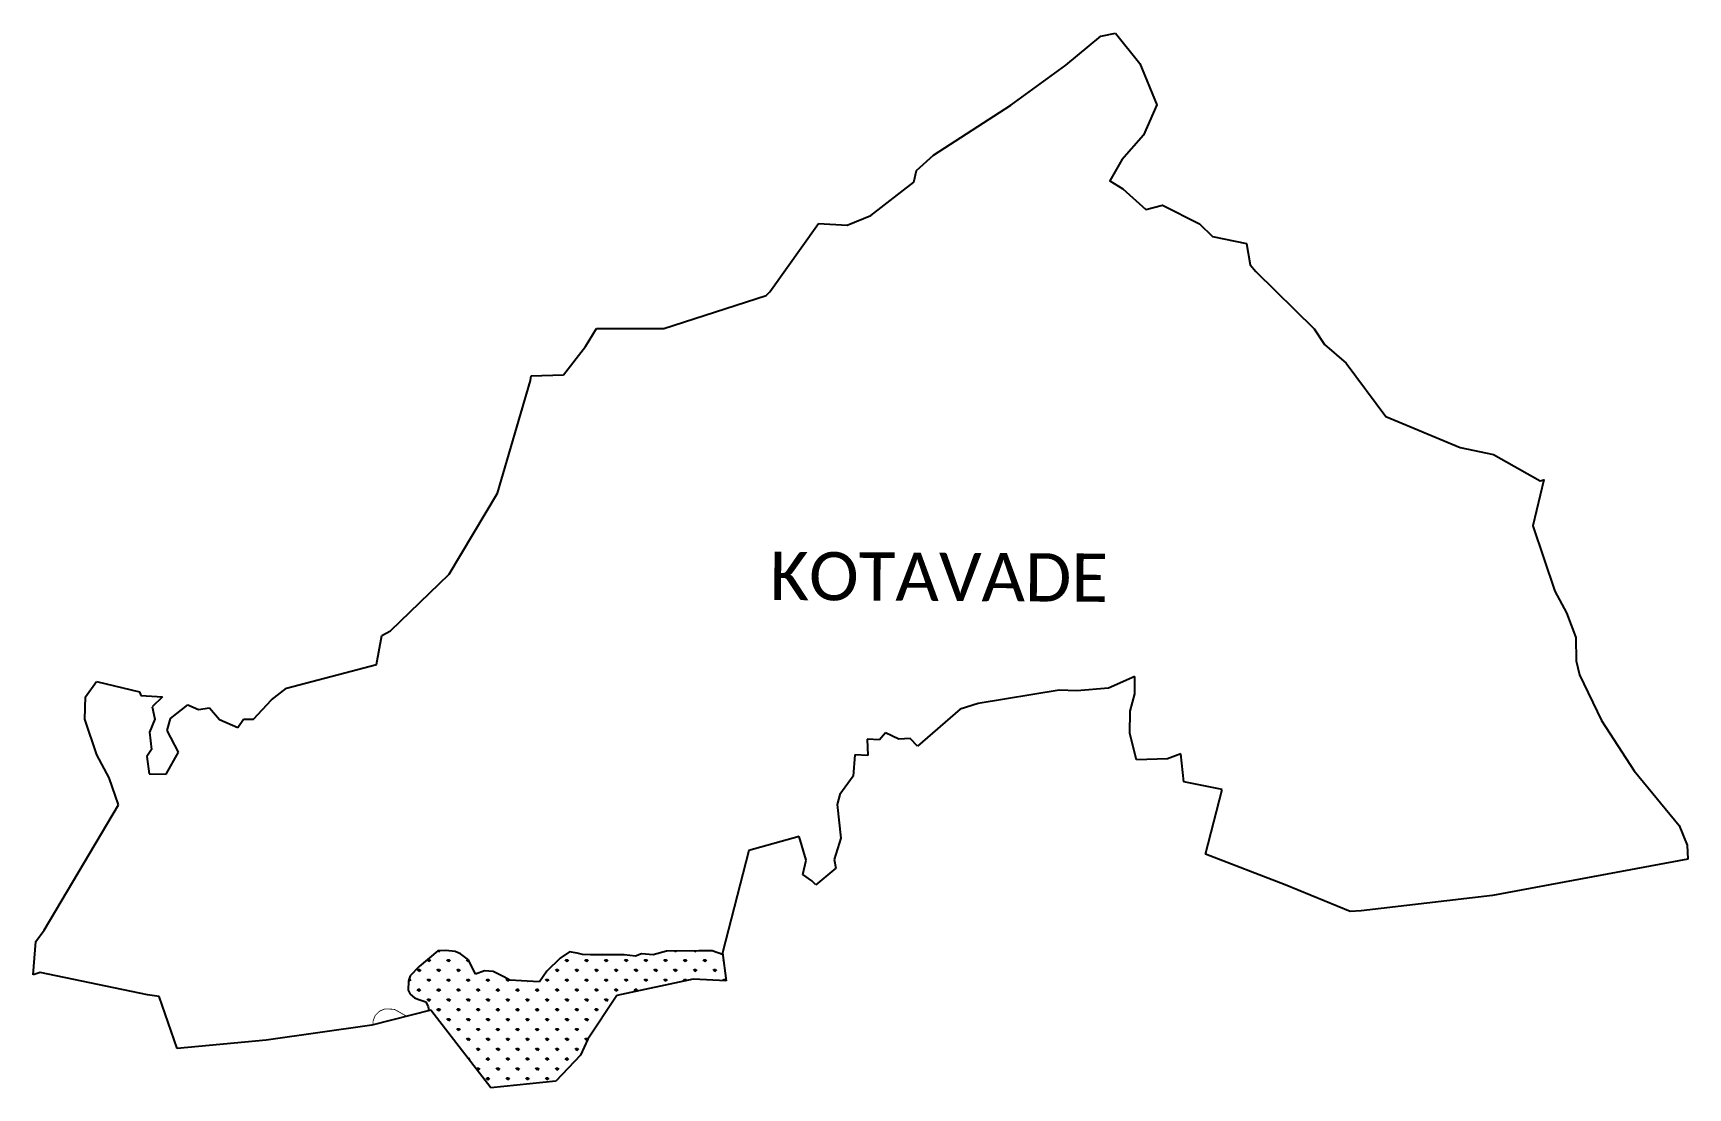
# Model space of a CAD drawing. Header units: metres. Extents: x 317393 to 323421, y 1888698 to 1892541.
import ezdxf

# ---------------------------------------------------------------- set-up
doc = ezdxf.new("R2010")
doc.units = ezdxf.units.M
for name, color, linetype in [('MANGROOVES', 112, 'Continuous'), ('village', 3, 'Continuous'), ('VILLAGE NAME', 250, 'Continuous')]:
    doc.layers.add(name, color=color, linetype=linetype)
doc.styles.get("Standard").update_dxf_attribs({"font": 'simplex.shx'})

msp = doc.modelspace()

# ---------------------------------------------------------------- linework, layer by layer
at = {"color": 3, "flags": 128}
msp.add_lwpolyline([(321281.8, 1892530.1), (321335.4, 1892540.8)], dxfattribs=at)
at = {"layer": 'MANGROOVES'}
for p, q in [((318866.9, 1889197.2), (318799.3, 1889140.2)), ((318896.6, 1889199.3), (318866.9, 1889197.2)), ((318929.9, 1889195.7), (318896.6, 1889199.3)), ((318949.3, 1889187), (318929.9, 1889195.7)), ((318979.4, 1889164.6), (318949.3, 1889187)), ((319004.1, 1889112.6), (318979.4, 1889164.6)), ((319313.4, 1889170.9), (319264.1, 1889123.5)), ((319346.3, 1889194.2), (319313.4, 1889170.9)), ((319374.7, 1889189.8), (319346.3, 1889194.2)), ((319394.1, 1889184.9), (319374.7, 1889189.8)), ((319424, 1889183.7), (319394.1, 1889184.9)), ((319546.5, 1889183.1), (319424, 1889183.7)), ((319587.2, 1889178.5), (319546.5, 1889183.1)), ((319609.6, 1889187.3), (319587.2, 1889178.5)), ((319651.3, 1889183.6), (319609.6, 1889187.3)), ((319700.7, 1889196.3), (319651.3, 1889183.6)), ((319817.9, 1889197.8), (319700.7, 1889196.3)), ((319867.1, 1889197.8), (319817.9, 1889197.8)), ((319904.5, 1889185), (319867.1, 1889197.8)), ((318767.1, 1889106.7), (318760.3, 1889087.7)), ((318799.3, 1889140.2), (318767.1, 1889106.7)), ((319037.3, 1889124.5), (319004.1, 1889112.6)), ((319069.1, 1889122.8), (319037.3, 1889124.5)), ((319107.8, 1889102.6), (319069.1, 1889122.8)), ((319130, 1889090.6), (319107.8, 1889102.6)), ((319264.1, 1889123.5), (319237.7, 1889084.4)), ((318760.3, 1889087.7), (318759.5, 1889053.9)), ((318759.5, 1889053.9), (318767, 1889040.5)), ((319215, 1889086), (319130, 1889090.6)), ((319237.7, 1889084.4), (319215, 1889086)), ((318767, 1889040.5), (318782.6, 1889027)), ((318782.6, 1889027), (318797.8, 1889020.7)), ((318797.8, 1889020.7), (318823, 1889011.9)), ((318823, 1889011.9), (318832.3, 1888993.5)), ((318832.3, 1888993.5), (318834, 1888980.3))]:
    msp.add_line(p, q, dxfattribs=at)
at = {"layer": 'MANGROOVES', "linetype": 'Continuous'}
for p, q in [((318835, 1889158.5), (318828.6, 1889164.9)), ((318835, 1889158.5), (318835, 1889168)), ((318835, 1889158.5), (318841.7, 1889165.3)), ((318870.9, 1889194.4), (318868.1, 1889197.3)), ((318870.9, 1889194.4), (318874.2, 1889197.7)), ((318870.9, 1889194.4), (318870.9, 1889197.5)), ((318906.9, 1889158.5), (318900.1, 1889165.3)), ((318906.9, 1889158.5), (318906.9, 1889168)), ((318906.9, 1889158.5), (318913.6, 1889165.3)), ((318978.7, 1889158.5), (318972, 1889165.3)), ((318978.7, 1889158.5), (318978.7, 1889165.1)), ((319337.9, 1889158.5), (319331.2, 1889165.3)), ((319337.9, 1889158.5), (319337.9, 1889168)), ((319337.9, 1889158.5), (319344.6, 1889165.3)), ((319409.7, 1889158.5), (319403, 1889165.3)), ((319409.7, 1889158.5), (319409.7, 1889168)), ((319409.7, 1889158.5), (319416.5, 1889165.3)), ((319481.6, 1889158.5), (319474.9, 1889165.3)), ((319481.6, 1889158.5), (319481.6, 1889168)), ((319481.6, 1889158.5), (319488.3, 1889165.3)), ((319553.4, 1889158.5), (319546.7, 1889165.3)), ((319553.4, 1889158.5), (319553.4, 1889168)), ((319553.4, 1889158.5), (319560.2, 1889165.3)), ((319625.3, 1889158.5), (319618.5, 1889165.3)), ((319625.3, 1889158.5), (319625.3, 1889168)), ((319625.3, 1889158.5), (319632, 1889165.3)), ((319697.1, 1889158.5), (319690.4, 1889165.3)), ((319697.1, 1889158.5), (319697.1, 1889168)), ((319697.1, 1889158.5), (319703.9, 1889165.3)), ((319733, 1889194.4), (319730.8, 1889196.7)), ((319733, 1889194.4), (319735.4, 1889196.8)), ((319733, 1889194.4), (319733, 1889196.7)), ((319769, 1889158.5), (319762.2, 1889165.3)), ((319769, 1889158.5), (319769, 1889168)), ((319769, 1889158.5), (319775.7, 1889165.3)), ((319804.9, 1889194.4), (319801.7, 1889197.6)), ((319804.9, 1889194.4), (319808.1, 1889197.7)), ((319804.9, 1889194.4), (319804.9, 1889197.6)), ((319840.8, 1889158.5), (319834.1, 1889165.3)), ((319840.8, 1889158.5), (319840.8, 1889168)), ((319840.8, 1889158.5), (319847.5, 1889165.3)), ((319876.7, 1889194.4), (319876.6, 1889194.5)), ((319876.7, 1889194.4), (319876.7, 1889194.5)), ((319876.7, 1889194.4), (319876.8, 1889194.5)), ((319907.4, 1889163.7), (319905.9, 1889165.3)), ((318799.1, 1889122.6), (318792.4, 1889129.3)), ((318799.1, 1889122.6), (318799.1, 1889132.1)), ((318799.1, 1889122.6), (318805.8, 1889129.3)), ((318870.9, 1889122.6), (318864.2, 1889129.3)), ((318870.9, 1889122.6), (318870.9, 1889132.1)), ((318870.9, 1889122.6), (318877.7, 1889129.3)), ((318942.8, 1889122.6), (318936, 1889129.3)), ((318942.8, 1889122.6), (318942.8, 1889132.1)), ((318942.8, 1889122.6), (318949.5, 1889129.3)), ((318978.7, 1889158.5), (318981.1, 1889160.9)), ((319302, 1889122.6), (319295.3, 1889129.3)), ((319302, 1889122.6), (319302, 1889132.1)), ((319302, 1889122.6), (319308.7, 1889129.3)), ((319373.8, 1889122.6), (319367.1, 1889129.3)), ((319373.8, 1889122.6), (319373.8, 1889132.1)), ((319373.8, 1889122.6), (319380.6, 1889129.3)), ((319445.7, 1889122.6), (319438.9, 1889129.3)), ((319445.7, 1889122.6), (319445.7, 1889132.1)), ((319445.7, 1889122.6), (319452.4, 1889129.3)), ((319517.5, 1889122.6), (319510.8, 1889129.3)), ((319517.5, 1889122.6), (319517.5, 1889132.1)), ((319517.5, 1889122.6), (319524.2, 1889129.3)), ((319589.4, 1889122.6), (319582.6, 1889129.3)), ((319589.4, 1889122.6), (319589.4, 1889132.1)), ((319589.4, 1889122.6), (319596.1, 1889129.3)), ((319661.2, 1889122.6), (319654.5, 1889129.3)), ((319661.2, 1889122.6), (319661.2, 1889132.1)), ((319661.2, 1889122.6), (319667.9, 1889129.3)), ((319733, 1889122.6), (319726.3, 1889129.3)), ((319733, 1889122.6), (319733, 1889132.1)), ((319733, 1889122.6), (319739.8, 1889129.3)), ((319804.9, 1889122.6), (319798.1, 1889129.3)), ((319804.9, 1889122.6), (319804.9, 1889132.1)), ((319804.9, 1889122.6), (319811.6, 1889129.3)), ((319876.7, 1889122.6), (319870, 1889129.3)), ((319876.7, 1889122.6), (319876.7, 1889132.1)), ((319876.7, 1889122.6), (319883.5, 1889129.3)), ((318763.2, 1889086.7), (318760.8, 1889089.1)), ((318763.2, 1889086.7), (318763.2, 1889095.7)), ((318763.2, 1889086.7), (318769.9, 1889093.4)), ((318799.1, 1889050.8), (318792.4, 1889057.5)), ((318799.1, 1889050.8), (318799.1, 1889060.3)), ((318799.1, 1889050.8), (318805.8, 1889057.5)), ((318835, 1889086.7), (318828.3, 1889093.4)), ((318835, 1889086.7), (318835, 1889096.2)), ((318835, 1889086.7), (318841.7, 1889093.4)), ((318870.9, 1889050.8), (318864.2, 1889057.5)), ((318870.9, 1889050.8), (318870.9, 1889060.3)), ((318870.9, 1889050.8), (318877.7, 1889057.5)), ((318906.9, 1889086.7), (318900.1, 1889093.4)), ((318906.9, 1889086.7), (318906.9, 1889096.2)), ((318906.9, 1889086.7), (318913.6, 1889093.4)), ((318942.8, 1889050.8), (318936, 1889057.5)), ((318942.8, 1889050.8), (318942.8, 1889060.3)), ((318942.8, 1889050.8), (318949.5, 1889057.5)), ((318978.7, 1889086.7), (318972, 1889093.4)), ((318978.7, 1889086.7), (318978.7, 1889096.2)), ((318978.7, 1889086.7), (318985.4, 1889093.4)), ((319014.6, 1889050.8), (319007.9, 1889057.5)), ((319014.6, 1889050.8), (319014.6, 1889060.3)), ((319014.6, 1889050.8), (319021.4, 1889057.5)), ((319050.5, 1889086.7), (319043.8, 1889093.4)), ((319050.5, 1889086.7), (319050.5, 1889096.2)), ((319050.5, 1889086.7), (319057.3, 1889093.4)), ((319086.5, 1889050.8), (319079.7, 1889057.5)), ((319086.5, 1889050.8), (319086.5, 1889060.3)), ((319086.5, 1889050.8), (319093.2, 1889057.5)), ((319122.4, 1889086.7), (319115.6, 1889093.4)), ((319122.4, 1889086.7), (319122.4, 1889094.7)), ((319122.4, 1889086.7), (319127.6, 1889091.9)), ((319158.3, 1889050.8), (319151.6, 1889057.5)), ((319158.3, 1889050.8), (319158.3, 1889060.3)), ((319158.3, 1889050.8), (319165, 1889057.5)), ((319194.2, 1889086.7), (319193.7, 1889087.2)), ((319194.2, 1889086.7), (319194.2, 1889087.1)), ((319194.2, 1889086.7), (319194.7, 1889087.1)), ((319230.1, 1889050.8), (319223.4, 1889057.5)), ((319230.1, 1889050.8), (319230.1, 1889060.3)), ((319230.1, 1889050.8), (319236.9, 1889057.5)), ((319266.1, 1889086.7), (319259.3, 1889093.4)), ((319266.1, 1889086.7), (319266.1, 1889096.2)), ((319266.1, 1889086.7), (319272.8, 1889093.4)), ((319302, 1889050.8), (319295.3, 1889057.5)), ((319302, 1889050.8), (319302, 1889060.3)), ((319302, 1889050.8), (319308.7, 1889057.5)), ((319337.9, 1889086.7), (319331.2, 1889093.4)), ((319337.9, 1889086.7), (319337.9, 1889096.2)), ((319337.9, 1889086.7), (319344.6, 1889093.4)), ((319373.8, 1889050.8), (319367.1, 1889057.5)), ((319373.8, 1889050.8), (319373.8, 1889060.3)), ((319373.8, 1889050.8), (319380.6, 1889057.5)), ((319409.7, 1889086.7), (319403, 1889093.4)), ((319409.7, 1889086.7), (319409.7, 1889096.2)), ((319409.7, 1889086.7), (319416.5, 1889093.4)), ((319445.7, 1889050.8), (319438.9, 1889057.5)), ((319445.7, 1889050.8), (319445.7, 1889060.3)), ((319445.7, 1889050.8), (319452.4, 1889057.5)), ((319481.6, 1889086.7), (319474.9, 1889093.4)), ((319481.6, 1889086.7), (319481.6, 1889096.2)), ((319481.6, 1889086.7), (319488.3, 1889093.4)), ((319517.5, 1889050.8), (319510.8, 1889057.5)), ((319517.5, 1889050.8), (319517.5, 1889060.3)), ((319517.5, 1889050.8), (319524.2, 1889057.5)), ((319553.4, 1889086.7), (319546.7, 1889093.4)), ((319553.4, 1889086.7), (319553.4, 1889096.2)), ((319553.4, 1889086.7), (319560.2, 1889093.4)), ((319589.4, 1889050.8), (319582.6, 1889057.5)), ((319589.4, 1889050.8), (319589.4, 1889060.3)), ((319589.4, 1889050.8), (319596.1, 1889057.5)), ((319625.3, 1889086.7), (319618.5, 1889093.4)), ((319625.3, 1889086.7), (319625.3, 1889096.2)), ((319625.3, 1889086.7), (319632, 1889093.4)), ((319697.1, 1889086.7), (319690.4, 1889093.4)), ((319697.1, 1889086.7), (319697.1, 1889096.2)), ((319697.1, 1889086.7), (319703.9, 1889093.4)), ((319767.7, 1889087.9), (319762.2, 1889093.4)), ((319769, 1889088.2), (319769, 1889096.2)), ((319770.9, 1889088.6), (319775.7, 1889093.4)), ((319835.1, 1889092.4), (319834.1, 1889093.4)), ((319840.8, 1889092.1), (319840.8, 1889096.2)), ((319845.9, 1889091.8), (319847.5, 1889093.4)), ((319910.8, 1889088.5), (319905.9, 1889093.4)), ((319912.6, 1889088.4), (319912.6, 1889096.2)), ((319914.3, 1889088.3), (319917.3, 1889091.4)), ((318835, 1889014.8), (318828.3, 1889021.6)), ((318835, 1889014.8), (318835, 1889024.4)), ((318835, 1889014.8), (318841.7, 1889021.6)), ((318870.9, 1888978.9), (318864.2, 1888985.6)), ((318870.9, 1888978.9), (318870.9, 1888988.4)), ((318870.9, 1888978.9), (318877.7, 1888985.6)), ((318906.9, 1889014.8), (318900.1, 1889021.6)), ((318906.9, 1889014.8), (318906.9, 1889024.4)), ((318906.9, 1889014.8), (318913.6, 1889021.6)), ((318942.8, 1888978.9), (318936, 1888985.6)), ((318942.8, 1888978.9), (318942.8, 1888988.4)), ((318942.8, 1888978.9), (318949.5, 1888985.6)), ((318978.7, 1889014.8), (318972, 1889021.6)), ((318978.7, 1889014.8), (318978.7, 1889024.4)), ((318978.7, 1889014.8), (318985.4, 1889021.6)), ((319014.6, 1888978.9), (319007.9, 1888985.6)), ((319014.6, 1888978.9), (319014.6, 1888988.4)), ((319014.6, 1888978.9), (319021.4, 1888985.6)), ((319050.5, 1889014.8), (319043.8, 1889021.6)), ((319050.5, 1889014.8), (319050.5, 1889024.4)), ((319050.5, 1889014.8), (319057.3, 1889021.6)), ((319086.5, 1888978.9), (319079.7, 1888985.6)), ((319086.5, 1888978.9), (319086.5, 1888988.4)), ((319086.5, 1888978.9), (319093.2, 1888985.6)), ((319122.4, 1889014.8), (319115.6, 1889021.6)), ((319122.4, 1889014.8), (319122.4, 1889024.4)), ((319122.4, 1889014.8), (319129.1, 1889021.6)), ((319158.3, 1888978.9), (319151.6, 1888985.6)), ((319158.3, 1888978.9), (319158.3, 1888988.4)), ((319158.3, 1888978.9), (319165, 1888985.6)), ((319194.2, 1889014.8), (319187.5, 1889021.6)), ((319194.2, 1889014.8), (319194.2, 1889024.4)), ((319194.2, 1889014.8), (319201, 1889021.6)), ((319230.1, 1888978.9), (319223.4, 1888985.6)), ((319230.1, 1888978.9), (319230.1, 1888988.4)), ((319230.1, 1888978.9), (319236.9, 1888985.6)), ((319266.1, 1889014.8), (319259.3, 1889021.6)), ((319266.1, 1889014.8), (319266.1, 1889024.4)), ((319266.1, 1889014.8), (319272.8, 1889021.6)), ((319302, 1888978.9), (319295.3, 1888985.6)), ((319302, 1888978.9), (319302, 1888988.4)), ((319302, 1888978.9), (319308.7, 1888985.6)), ((319337.9, 1889014.8), (319331.2, 1889021.6)), ((319337.9, 1889014.8), (319337.9, 1889024.4)), ((319337.9, 1889014.8), (319344.6, 1889021.6)), ((319373.8, 1888978.9), (319367.1, 1888985.6)), ((319373.8, 1888978.9), (319373.8, 1888988.4)), ((319373.8, 1888978.9), (319380.6, 1888985.6)), ((319409.7, 1889014.8), (319403, 1889021.6)), ((319409.7, 1889014.8), (319409.7, 1889024.4)), ((319409.7, 1889014.8), (319416.5, 1889021.6)), ((319445.7, 1888978.9), (319438.9, 1888985.6)), ((319445.7, 1888978.9), (319445.7, 1888988.4)), ((319445.7, 1888978.9), (319452.4, 1888985.6)), ((319481.6, 1889014.8), (319474.9, 1889021.6)), ((319481.6, 1889014.8), (319481.6, 1889024.4)), ((319481.6, 1889014.8), (319488.3, 1889021.6)), ((318906.9, 1888943), (318900.1, 1888949.7)), ((318906.9, 1888943), (318906.9, 1888952.5)), ((318906.9, 1888943), (318913.6, 1888949.7)), ((318978.7, 1888943), (318972, 1888949.7)), ((318978.7, 1888943), (318978.7, 1888952.5)), ((318978.7, 1888943), (318985.4, 1888949.7)), ((319050.5, 1888943), (319043.8, 1888949.7)), ((319050.5, 1888943), (319050.5, 1888952.5)), ((319050.5, 1888943), (319057.3, 1888949.7)), ((319122.4, 1888943), (319115.6, 1888949.7)), ((319122.4, 1888943), (319122.4, 1888952.5)), ((319122.4, 1888943), (319129.1, 1888949.7)), ((319194.2, 1888943), (319187.5, 1888949.7)), ((319194.2, 1888943), (319194.2, 1888952.5)), ((319194.2, 1888943), (319201, 1888949.7)), ((319266.1, 1888943), (319259.3, 1888949.7)), ((319266.1, 1888943), (319266.1, 1888952.5)), ((319266.1, 1888943), (319272.8, 1888949.7)), ((319337.9, 1888943), (319331.2, 1888949.7)), ((319337.9, 1888943), (319337.9, 1888952.5)), ((319337.9, 1888943), (319344.6, 1888949.7)), ((319409.7, 1888943), (319403, 1888949.7)), ((319409.7, 1888943), (319409.7, 1888952.5)), ((319409.7, 1888943), (319416.5, 1888949.7)), ((318942.8, 1888907.1), (318936, 1888913.8)), ((318942.8, 1888907.1), (318942.8, 1888916.6)), ((318942.8, 1888907.1), (318949.5, 1888913.8)), ((318978.7, 1888871.2), (318972, 1888877.9)), ((318978.7, 1888871.2), (318978.7, 1888880.7)), ((318978.7, 1888871.2), (318985.4, 1888877.9)), ((319014.6, 1888907.1), (319007.9, 1888913.8)), ((319014.6, 1888907.1), (319014.6, 1888916.6)), ((319014.6, 1888907.1), (319021.4, 1888913.8)), ((319050.5, 1888871.2), (319043.8, 1888877.9)), ((319050.5, 1888871.2), (319050.5, 1888880.7)), ((319050.5, 1888871.2), (319057.3, 1888877.9)), ((319086.5, 1888907.1), (319079.7, 1888913.8)), ((319086.5, 1888907.1), (319086.5, 1888916.6)), ((319086.5, 1888907.1), (319093.2, 1888913.8)), ((319122.4, 1888871.2), (319115.6, 1888877.9)), ((319122.4, 1888871.2), (319122.4, 1888880.7)), ((319122.4, 1888871.2), (319129.1, 1888877.9)), ((319158.3, 1888907.1), (319151.6, 1888913.8)), ((319158.3, 1888907.1), (319158.3, 1888916.6)), ((319158.3, 1888907.1), (319165, 1888913.8)), ((319194.2, 1888871.2), (319187.5, 1888877.9)), ((319194.2, 1888871.2), (319194.2, 1888880.7)), ((319194.2, 1888871.2), (319201, 1888877.9)), ((319230.1, 1888907.1), (319223.4, 1888913.8)), ((319230.1, 1888907.1), (319230.1, 1888916.6)), ((319230.1, 1888907.1), (319236.9, 1888913.8)), ((319266.1, 1888871.2), (319259.3, 1888877.9)), ((319266.1, 1888871.2), (319266.1, 1888880.7)), ((319266.1, 1888871.2), (319272.8, 1888877.9)), ((319302, 1888907.1), (319295.3, 1888913.8)), ((319302, 1888907.1), (319302, 1888916.6)), ((319302, 1888907.1), (319308.7, 1888913.8)), ((319337.9, 1888871.2), (319331.2, 1888877.9)), ((319337.9, 1888871.2), (319337.9, 1888880.7)), ((319337.9, 1888871.2), (319344.6, 1888877.9)), ((319373.8, 1888907.1), (319367.1, 1888913.8)), ((319373.8, 1888907.1), (319373.8, 1888916.6)), ((319373.8, 1888907.1), (319380.6, 1888913.8)), ((319409.7, 1888871.2), (319403, 1888877.9)), ((319409.7, 1888871.2), (319409.7, 1888880.7)), ((319409.7, 1888871.2), (319413.5, 1888874.9)), ((319439, 1888913.8), (319438.9, 1888913.8)), ((318978.7, 1888804.2), (318978.7, 1888808.8)), ((318980.8, 1888801.5), (318985.4, 1888806)), ((319014.6, 1888835.2), (319007.9, 1888842)), ((319014.6, 1888835.2), (319014.6, 1888844.8)), ((319014.6, 1888835.2), (319021.4, 1888842)), ((319050.5, 1888799.3), (319043.8, 1888806)), ((319050.5, 1888799.3), (319050.5, 1888808.8)), ((319050.5, 1888799.3), (319057.3, 1888806)), ((319086.5, 1888835.2), (319079.7, 1888842)), ((319086.5, 1888835.2), (319086.5, 1888844.8)), ((319086.5, 1888835.2), (319093.2, 1888842)), ((319122.4, 1888799.3), (319115.6, 1888806)), ((319122.4, 1888799.3), (319122.4, 1888808.8)), ((319122.4, 1888799.3), (319129.1, 1888806)), ((319158.3, 1888835.2), (319151.6, 1888842)), ((319158.3, 1888835.2), (319158.3, 1888844.8)), ((319158.3, 1888835.2), (319165, 1888842)), ((319194.2, 1888799.3), (319187.5, 1888806)), ((319194.2, 1888799.3), (319194.2, 1888808.8)), ((319194.2, 1888799.3), (319201, 1888806)), ((319230.1, 1888835.2), (319223.4, 1888842)), ((319230.1, 1888835.2), (319230.1, 1888844.8)), ((319230.1, 1888835.2), (319236.9, 1888842)), ((319266.1, 1888799.3), (319259.3, 1888806)), ((319266.1, 1888799.3), (319266.1, 1888808.8)), ((319266.1, 1888799.3), (319272.8, 1888806)), ((319302, 1888835.2), (319295.3, 1888842)), ((319302, 1888835.2), (319302, 1888844.8)), ((319302, 1888835.2), (319308.7, 1888842)), ((319337.9, 1888799.3), (319331.2, 1888806)), ((319337.9, 1888799.3), (319337.9, 1888808.8)), ((319337.9, 1888799.3), (319344.6, 1888806)), ((319373.8, 1888835.2), (319367.1, 1888842)), ((319373.8, 1888835.2), (319373.8, 1888844.8)), ((319373.8, 1888835.2), (319380.6, 1888842)), ((319014.6, 1888763.4), (319007.9, 1888770.1)), ((319014.6, 1888763.4), (319014.6, 1888772.9)), ((319014.6, 1888763.4), (319021.4, 1888770.1)), ((319086.5, 1888763.4), (319079.7, 1888770.1)), ((319086.5, 1888763.4), (319086.5, 1888772.9)), ((319086.5, 1888763.4), (319093.2, 1888770.1)), ((319158.3, 1888763.4), (319151.6, 1888770.1)), ((319158.3, 1888763.4), (319158.3, 1888772.9)), ((319158.3, 1888763.4), (319165, 1888770.1)), ((319230.1, 1888763.4), (319223.4, 1888770.1)), ((319230.1, 1888763.4), (319230.1, 1888772.9)), ((319230.1, 1888763.4), (319236.9, 1888770.1)), ((319302, 1888763.4), (319295.3, 1888770.1)), ((319302, 1888763.4), (319302, 1888772.9)), ((319302, 1888763.4), (319308.7, 1888770.1)), ((319050.5, 1888727.5), (319043.8, 1888734.2)), ((319050.5, 1888727.5), (319050.5, 1888737)), ((319050.5, 1888727.5), (319057.3, 1888734.2)), ((319122.4, 1888727.5), (319115.6, 1888734.2)), ((319122.4, 1888727.5), (319122.4, 1888737)), ((319122.4, 1888727.5), (319129.1, 1888734.2)), ((319194.2, 1888727.5), (319187.5, 1888734.2)), ((319194.2, 1888727.5), (319194.2, 1888737)), ((319194.2, 1888727.5), (319201, 1888734.2)), ((319266.1, 1888727.5), (319259.3, 1888734.2)), ((319266.1, 1888727.5), (319266.1, 1888737)), ((319266.1, 1888727.5), (319272.8, 1888734.2))]:
    msp.add_line(p, q, dxfattribs=at)
at = {"layer": 'MANGROOVES', "const_width": 3.02, "flags": 128}
msp.add_lwpolyline([(318753.1, 1888959.6), (318730.2, 1888972.9), (318709.6, 1888984.2), (318693.7, 1888985.6), (318672.9, 1888985.8), (318654.9, 1888977.9), (318638.6, 1888961.6), (318631, 1888940.8), (318631, 1888928.3)], dxfattribs=at)
at = {"layer": 'village', "color": 3}
for p, q in [((321154.4, 1892423.7), (321281.8, 1892530.1)), ((320954.1, 1892278.2), (321154.4, 1892423.7)), ((320672.4, 1892096.7), (320954.1, 1892278.2)), ((320611.5, 1892040.2), (320672.4, 1892096.7)), ((320444.6, 1891876.4), (320601.3, 1891997.7)), ((320601.3, 1891997.7), (320611.5, 1892040.2)), ((320357.8, 1891840.9), (320444.6, 1891876.4)), ((320076.8, 1891598.2), (320254.1, 1891847.2)), ((320254.1, 1891847.2), (320357.8, 1891840.9)), ((319690.4, 1891465.1), (320062.7, 1891585.5)), ((320062.7, 1891585.5), (320076.8, 1891598.2)), ((319405.1, 1891399.1), (319445.8, 1891464.4)), ((319445.8, 1891464.4), (319690.4, 1891465.1)), ((319325.1, 1891296.4), (319405.1, 1891399.1)), ((319084.9, 1890864.7), (319205.1, 1891275.4)), ((319205.1, 1891275.4), (319207.6, 1891292.9)), ((319207.6, 1891292.9), (319325.1, 1891296.4)), ((318908.4, 1890570), (319084.9, 1890864.7)), ((318695.1, 1890362.9), (318908.4, 1890570)), ((318643.7, 1890240.9), (318663.2, 1890346.9)), ((318663.2, 1890346.9), (318695.1, 1890362.9)), ((318316.4, 1890154.4), (318643.7, 1890240.9)), ((321406.3, 1890197), (321309.8, 1890154.7)), ((321406.3, 1890133.6), (321406.3, 1890197)), ((317583.7, 1890123.5), (317623.9, 1890178.7)), ((317623.9, 1890178.7), (317780.5, 1890141.7)), ((317780.5, 1890141.7), (317785.2, 1890127.4)), ((317785.2, 1890127.4), (317864.6, 1890123.3)), ((318261.7, 1890111.9), (318316.4, 1890154.4)), ((321130.4, 1890147.7), (320835.1, 1890098.7)), ((321194.6, 1890144.6), (321130.4, 1890147.7)), ((321309.8, 1890154.7), (321194.6, 1890144.6)), ((321389.6, 1890070.8), (321406.3, 1890133.6)), ((317581.1, 1890042), (317583.7, 1890123.5)), ((317864.6, 1890123.3), (317826.8, 1890086)), ((317826.8, 1890086), (317836.1, 1890041.6)), ((317894, 1890043.5), (317956.4, 1890093.4)), ((317956.4, 1890093.4), (317995.8, 1890077)), ((317995.8, 1890077), (318035.5, 1890082.4)), ((318035.5, 1890082.4), (318071.7, 1890040)), ((318195.5, 1890042.2), (318261.7, 1890111.9)), ((320769.9, 1890078.1), (320614.8, 1889942.8)), ((320835.1, 1890098.7), (320769.9, 1890078.1)), ((321388.6, 1889989.7), (321389.6, 1890070.8)), ((317625, 1889911.6), (317581.1, 1890042)), ((317836.1, 1890041.6), (317817.5, 1889994.6)), ((317881.8, 1890000.7), (317894, 1890043.5)), ((318071.7, 1890040), (318138.5, 1890010.9)), ((318138.5, 1890010.9), (318159.8, 1890041.4)), ((318159.8, 1890041.4), (318195.5, 1890042.2)), ((317817.5, 1889994.6), (317824, 1889930.6)), ((317922.5, 1889922), (317881.8, 1890000.7)), ((320475.6, 1889966.8), (320431.5, 1889969.2)), ((320431.5, 1889969.2), (320434.2, 1889909.5)), ((320498, 1889991.5), (320475.6, 1889966.8)), ((320546.9, 1889969.4), (320498, 1889991.5)), ((320587.4, 1889971), (320546.9, 1889969.4)), ((320614.8, 1889942.8), (320587.4, 1889971)), ((321412.3, 1889893), (321388.6, 1889989.7)), ((317670.5, 1889827.9), (317625, 1889911.6)), ((317824, 1889930.6), (317807.2, 1889906.2)), ((317807.2, 1889906.2), (317815.6, 1889842.8)), ((317877.8, 1889841.7), (317922.5, 1889922)), ((320386.1, 1889912.3), (320380.4, 1889834.3)), ((320434.2, 1889909.5), (320386.1, 1889912.3)), ((321525.3, 1889896.7), (321412.3, 1889893)), ((321573.2, 1889915.7), (321525.3, 1889896.7)), ((321584.2, 1889813.5), (321573.2, 1889915.7)), ((317704.1, 1889729.7), (317670.5, 1889827.9)), ((317815.6, 1889842.8), (317877.8, 1889841.7)), ((320380.4, 1889834.3), (320331.1, 1889766.8)), ((320331.1, 1889766.8), (320322, 1889730.3)), ((321724.4, 1889786), (321584.2, 1889813.5)), ((321664.1, 1889550.4), (321724.4, 1889786)), ((317433.7, 1889273.2), (317704.1, 1889729.7)), ((320322, 1889730.3), (320335.6, 1889608.1)), ((320183.7, 1889614.2), (320000.1, 1889563.3)), ((320209.4, 1889528.6), (320183.7, 1889614.2)), ((320335.6, 1889608.1), (320311.6, 1889530.6)), ((320000.1, 1889563.3), (319903.7, 1889190.9)), ((320196.9, 1889475.5), (320209.4, 1889528.6)), ((320311.6, 1889530.6), (320317.6, 1889499.3)), ((321953.5, 1889438.2), (321664.1, 1889550.4)), ((323420.9, 1889531.8), (322709.7, 1889399.7)), ((320229.6, 1889453.3), (320196.9, 1889475.5)), ((320317.6, 1889499.3), (320244, 1889438.1)), ((320244, 1889438.1), (320229.6, 1889453.3)), ((322190.7, 1889340.7), (321953.5, 1889438.2)), ((322709.7, 1889399.7), (322230.2, 1889343.1)), ((322230.2, 1889343.1), (322190.7, 1889340.7)), ((317392.9, 1889109.8), (317402.4, 1889231.5)), ((317402.4, 1889231.5), (317433.7, 1889273.2)), ((319903.7, 1889190.9), (319917.8, 1889088.2)), ((317418.6, 1889118.7), (317392.9, 1889109.8)), ((317809.1, 1889037), (317418.6, 1889118.7)), ((319797.2, 1889094.3), (319518.9, 1889034.5)), ((319917.8, 1889088.2), (319797.2, 1889094.3)), ((317852.7, 1889031), (317809.1, 1889037)), ((317918.1, 1888842), (317852.7, 1889031)), ((318841.3, 1888982.2), (318626.4, 1888927.1)), ((319060.4, 1888698.5), (318841.3, 1888982.2)), ((319518.9, 1889034.5), (319414.1, 1888876.1)), ((318626.4, 1888927.1), (318241.8, 1888872)), ((318241.8, 1888872), (317918.1, 1888842)), ((319414.1, 1888876.1), (319387, 1888817.9)), ((319387, 1888817.9), (319297.5, 1888722.8)), ((319297.5, 1888722.8), (319060.4, 1888698.5))]:
    msp.add_line(p, q, dxfattribs=at)
msp.add_polyline3d([(321335.4, 1892540.8, 0), (321424.4, 1892430.6, 0), (321485.8, 1892279.4, 0), (321437.4, 1892169, 0), (321358.9, 1892079.6, 0), (321315, 1892002.5, 0), (321363, 1891974, 0), (321446.7, 1891898, 0), (321507, 1891913.6, 0), (321642.2, 1891845.6, 0), (321689.5, 1891800, 0), (321812.6, 1891774.3, 0), (321826.8, 1891696.4, 0), (321846.6, 1891672.2, 0), (322060.1, 1891463.1, 0), (322096.9, 1891406.4, 0), (322175.8, 1891338, 0), (322320.5, 1891144, 0), (322591.1, 1891031.2, 0), (322712.4, 1891006.3, 0), (322883.2, 1890909.3, 0), (322895.5, 1890913.4, 0), (322856.6, 1890745.7, 0), (322935.6, 1890507.8, 0), (322978.2, 1890428.6, 0), (323012.9, 1890339.4, 0), (323013.9, 1890253.9, 0), (323026.3, 1890203.3, 0), (323105.8, 1890036.4, 0), (323225.5, 1889853.6, 0), (323389, 1889653.8, 0), (323417.7, 1889582.9, 0), (323420.9, 1889531.8, 0)], dxfattribs=at)

# ---------------------------------------------------------------- texts
at = {"layer": 'VILLAGE NAME', "insert": (320077.4, 1890651.6), "char_height": 175.757, "attachment_point": 1, "rotation": 359.67619}
msp.add_mtext_dynamic_manual_height_columns('{\\fCalibri|b0|i0|c0|p34;KOTAVADE}', width=2071.906, gutter_width=878.8, heights=[0], dxfattribs=at)

doc.saveas('drawing.dxf')
